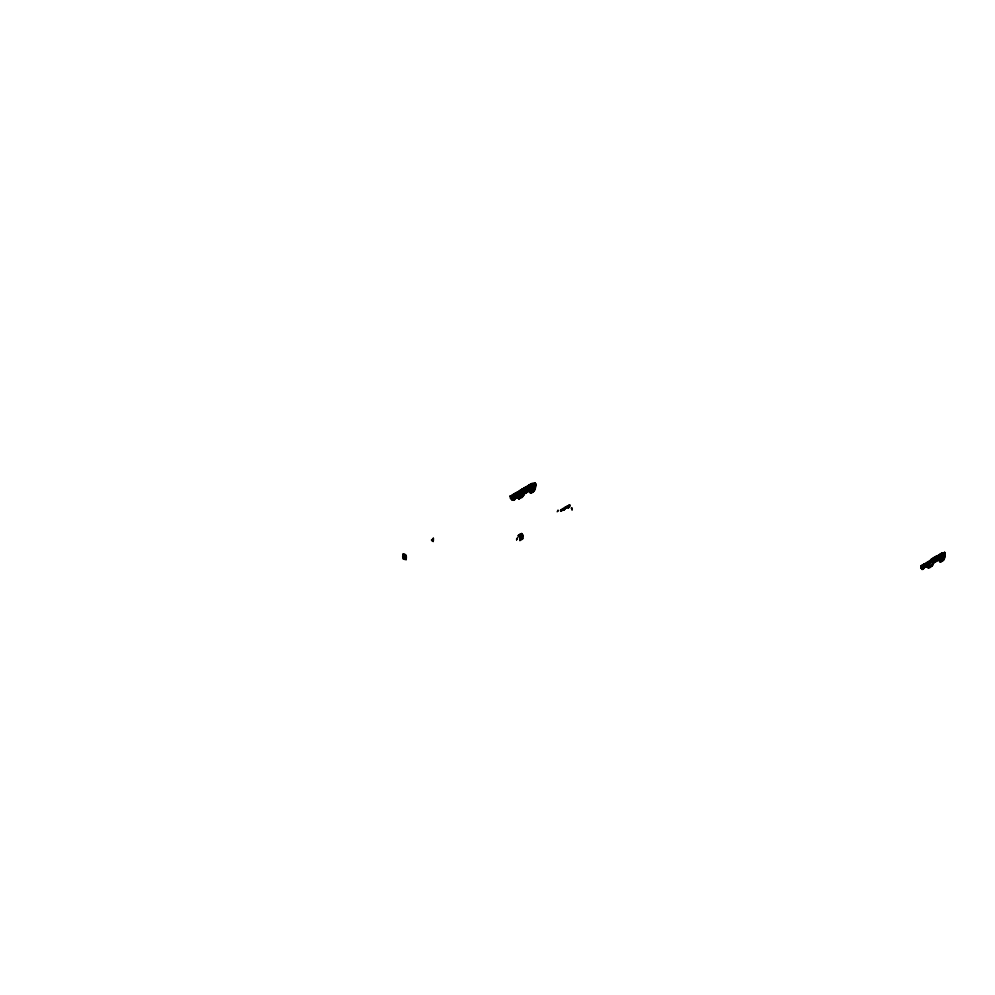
<?xml version="1.0" encoding="UTF-8"?>
<svg xmlns="http://www.w3.org/2000/svg" width="995" height="995" viewBox="0 0 995 995"><rect width="100%" height="100%" fill="white"/><g stroke="black" fill="none" stroke-linecap="round" stroke-linejoin="round"><path stroke-width="1.49" d="M529.502 490.398L529.253 492.202L531.094 493.259L530.832 491.169L529.116 490.622L531.094 492.326L530.447 491.393L533.382 488.98L533.606 484.528L531.815 483.483L510.149 496.418L512.786 497.935L517.587 495.274L519.054 495.361L523.557 493.134L531.927 486.58L534.116 486.48L531.069 486.082M531.094 493.259L532.897 492.214L532.648 490.075L531.305 489.304L529.116 490.622L531.094 491.629L532.897 490.523L534.116 488.806L532.039 488.209L531.056 489.465L532.897 490.523M534.116 488.806L533.382 488.98L533.631 491.654L532.897 492.214M942.103 554.028L942.103 552.996L942.999 553.519L942.949 555.16L932.949 562.125L922.166 566.926L920.86 566.167L941.369 553.319L945.014 552.499L941.369 554.364L940.362 556.852L939.566 556.392L941.369 554.999L943.509 555.471L942.103 554.663L942.103 557.586L939.566 559.775L939.566 561.715L940.474 562.25L940.225 560.16L939.168 559.998L939.168 560.782L940.486 561.317L939.168 560.782M939.168 559.998L939.84 560.396L943.509 557.797L942.29 559.513L941.369 558.68L942.29 561.205L940.474 562.25M941.369 560.67L943.024 560.645L942.103 557.586L943.024 558.506M510.149 496.182L510.398 498.47L512.91 499.925L512.786 497.935M512.91 499.925L515.82 498.234L515.796 495.709L535.621 483.508L531.815 483.483M921.047 565.67L921.047 568.182L922.303 568.916L922.328 566.541L921.022 565.658M922.303 568.916L925.213 567.225C926.37 563.307 922.726 563.767 920.86 566.167M433.497 538.283L433.198 541.504L431.556 540.546L431.556 539.539L433.41 540.646L433.198 538.108L433.198 541.504M515.51 498.06L517.388 497.463L517.587 495.274L515.099 493.246L510.149 496.418M921.992 566.217C921.445 573.543 922.514 565.832 921.557 568.705C923.932 571.652 923.422 565.334 925.213 567.225L926.78 566.453C926.693 559.675 938.161 560.123 941.369 554.364L940.462 553.842L940.462 555.073M513.619 494.453L528.32 485.747C534.141 488.035 527.325 492.425 524.452 493.831L522.201 497.363L518.967 498.881L516.368 496.803M926.979 562.561C931.171 561.951 924.641 572.162 931.581 566.354L933.845 562.822C936.071 561.267 942.787 558.232 938.77 555.347L938.77 556.317M406.283 558.842C407.465 553.158 400.948 551.79 403.087 558.916L406.159 559.638L406.283 558.842L403.162 557.038M518.718 498.881L518.942 494.017L516.305 492.488M517.587 497.512L517.587 498.221L517.587 497.04L518.88 497.774L518.967 498.881L516.679 497.289L519.004 498.632L523.358 495.833C525.658 493.582 520.646 487.5 520.273 491.231M517.388 496.779L518.992 497.065L523.482 495.037L524.576 493.284L530.472 489.515L531.019 486.306L523.507 492.052L512.736 497.674M927.228 566.951L928.397 567.623L932.75 564.824L932.825 560.595L931.308 559.725M939.268 554.638L940.412 555.297L939.865 558.506L933.969 562.274L932.875 564.028L928.372 566.055L926.78 565.769M557.984 511.343L558.033 510.074L557.175 511.803M535.621 485.97L535.136 483.234L531.977 484.329L527.027 487.786L528.183 488.719L528.071 491.294L527.226 490.796M937.116 556.454L932.004 560.123L937.116 557.175L936.419 556.056L937.576 557.71L937.464 560.284L936.606 559.787M531.243 486.095L530.472 489.515L529.427 488.918M939.865 558.506L940.636 555.086M940.462 555.471L942.228 555.111L941.369 553.319M530.969 487.861L531.977 485.373L530.148 484.316L530.211 485.597M523.308 488.495L525.87 489.975L525.795 492.923L524.552 492.202M933.944 558.207L935.263 558.966L935.188 561.914L935.188 558.929M520.87 496.592L521.753 495.697L522.673 496.493L522.201 497.363L522.251 496.418L520.87 496.157M525.833 488.085L525.87 487.388M931.643 565.483L931.581 566.354L932.066 565.483L931.581 566.354L930.263 565.583M528.183 488.719L527.027 487.065L521.542 490.174C521.828 487.562 526.343 491.903 524.452 493.831L524.452 490.833M933.919 559.874L933.845 562.822L933.845 559.824L932.489 559.041M522.201 497.363L522.251 496.418M522.736 538.121L522.661 534.763L519.813 536.404L519.813 540.695L522.512 539.141L522.736 538.121L519.813 539.812M928.26 562.959L928.36 567.884L926.979 567.212L926.979 566.031L925.648 565.807L928.26 566.764L932.75 564.824L932.75 560.558M514.564 497.512L514.204 499.714L513.109 500.187M514.875 497.687C516.169 502.239 508.93 499.602 513.271 497.898M924.268 566.677C924.877 568.68 921.432 570.645 922.813 567.523M936.419 559.675L937.464 560.272L936.954 559.401M532.711 491.12L534.116 491.095L535.459 487.998L534.663 482.948C534.166 484.826 537.151 484.963 534.8 484.465M534.663 485.411L535.621 486.319L535.621 484.018M944.529 555.036L945.014 555.309C945.076 548.655 945.797 559.65 943.024 560.645M560.807 511.268L561.752 509.502C564.19 507.301 573.767 502.226 567.871 508.209L569.065 506.418M935.188 561.901L934.579 560.956M535.136 483.234L534.788 487.612L535.459 487.998L535.459 483.881L534.128 483.11M524.452 493.818L523.793 492.836M512.263 498.843L512.686 499.764M404.555 559.501L404.729 554.538M535.136 486.045L535.571 484.403L534.663 483.471M944.815 554.513L944.529 552.225L944.964 553.394M532.711 488.98L532.922 486.978L532.014 486.02M563.033 508.756C561.665 512.089 565.894 509.44 564.638 507.699M942.949 555.16L942.775 557.971L943.509 557.797M517.313 539.377L517.313 538.158L516.592 539.8L517.313 538.158M922.166 566.926L932.9 561.043L940.412 555.297M530.944 488.06L529.875 487.936M940.113 557.424L939.268 556.429M562.934 510.236L569.065 506.132M530.484 487.251L528.27 485.97L528.718 484.975L531.74 486.878L532.648 486.393L532.885 484.851L531.056 483.794M530.173 491.804L529.775 491.008L532.711 488.595M513.345 494.291L515.858 495.871M535.621 485.622L534.663 485.062L535.733 485.697M515.82 498.234L517.524 496.878M925.213 567.225L926.917 565.881M531.056 489.465L532.337 486.281L533.594 487.363M511.654 497.065L523.096 489.428L521.915 491.132L520.323 490.212M939.84 561.168L939.84 560.396L942.29 559.513M526.33 486.654L521.218 490.324L526.33 486.654L527.723 488.184L522.611 491.132L527.723 487.463M931.308 561.168L931.308 559.128L936.419 556.056M512.599 497.612L515.796 495.709M532.561 486.418L532.039 485.871L534.116 486.48M512.077 499.005L512.686 500.298L512.599 497.226M532.922 486.978L532.922 487.849M512.077 499.403L513.42 500.361L513.097 499.527M512.288 499.229L513.855 497.923M512.077 499.602L512.686 500.124L512.798 498.532M512.375 499.589L512.686 500.298M526.691 491.418L526.865 492.5L527.213 491.12M533.594 488.234L532.337 487.152L531.79 488.445L533.631 489.515M523.358 491.567L523.358 495.833L518.818 498.209L516.256 496.816M560.521 510.211L561.752 509.502M560.521 510.335L561.752 509.627M518.37 535.447L519.937 534.539M569.973 505.609L569.824 504.875M520.994 534.079L521.741 533.457L520.994 535.397L521.79 533.619M563.033 509.975L560.608 510.995L560.608 510.161M566.653 507.748L566.64 506.505M518.594 535.895L519.713 535.248M518.594 536.019L519.713 535.372M563.033 510.373L564.575 509.49M519.813 536.803L522.798 535.074M516.592 538.817L517.425 538.345M516.592 539.514L517.425 539.029M519.813 537.86L522.897 536.081M921.047 568.182L921.768 567.759L921.768 569.115M942.626 555.795L942.986 556.354M922.489 567.697L922.079 568.344M935.972 560.869L936.681 560.658L936.258 561.491M942.986 557.225L942.315 556.839L942.626 552.996L943.509 553.506L943.509 560.085L942.626 559.563M936.096 561.404L936.793 561.192M932.75 564.824C930.947 567.884 926.855 566.031 926.979 567.212M561.367 511.219L561.466 510.497M517.388 494.577L517.388 497.463L518.88 497.774L523.358 495.833M516.131 493.669L514.937 493.744L517.512 494.813M530.447 491.393L531.094 491.629M944.18 552.486L945.113 552.847M943.447 552.909L944.28 553.394L944.28 558.941L943.447 558.456M943.509 555.471L941.369 554.613L942.228 555.111M944.18 556.603L944.852 556.989L944.852 552.872M941.32 555.571L939.566 554.464L939.566 555.994L940.561 556.566M938.77 555.608L939.877 556.242M936.419 557.051L937.576 557.71M939.566 560.085L940.486 560.62M935.325 559.277L933.944 557.486L934.641 558.605M934.628 559.613L935.375 560.048M933.994 560.185L932.489 558.419L933.186 559.451M931.308 559.128L932.004 559.538M927.688 563.904L928.447 564.352M926.905 563.804L925.648 563.506M923.957 564.115L925.25 564.861M926.979 566.031L928.459 567.063M922.328 566.541L920.835 565.794L922.353 566.814M921.047 566.963L921.992 567.511M921.047 567.175L922.079 567.946M922.974 569.053L923.273 567.249M534.937 483.408L535.72 483.856M533.221 483.433L534.887 484.403L534.887 489.95M535.186 484.926L535.857 485.311M532.337 483.483L534.116 484.515L534.116 491.095M572.113 508.47L571.379 507.972L572.162 509.937L572.1 508.395M571.354 508.159L572.162 508.619M529.091 484.851L531.927 486.58M529.377 489.204L530.385 489.789L530.385 486.928M528.071 490.697L528.071 488.383M524.552 489.49L525.932 490.286M526.877 490.921L527.288 491.667M527.4 492.202L526.952 491.48M523.096 490.324L524.601 491.194M521.218 489.739L522.611 490.547M525.186 491.965L525.795 492.911L525.795 489.938M523.843 491.493L524.651 491.965M522.711 492.637L523.557 493.134M519.017 494.391L517.587 493.234M516.616 496.654L519.067 498.072M510.36 496.07L512.935 497.55M510.186 496.082L512.96 497.823M510.709 497.425L513.097 498.706L513.097 500.336M510.709 497.637L512.599 498.731M513.905 499.54L514.514 499.9L514.514 497.898M511.952 498.669L512.686 498.943M513.855 499.925L514.204 497.711M403.137 554.016L406.321 555.857M403.087 555.036L406.37 556.939M922.129 566.677L926.818 563.593L926.78 566.453M939.777 555.919L939.777 558.78M937.464 557.374L937.464 560.272M924.902 564.538L924.902 565.832M922.502 567.349L922.489 569.327L922.191 568.531M922.191 567.523L922.191 568.344M921.146 566.118L921.146 568.244M571.938 508.296L571.938 509.813M569.687 504.975L569.687 506.156M569.401 505.137L569.401 506.99M569.065 505.199L569.065 507.388M568.866 505.224L568.866 505.97M568.866 506.741L568.866 507.587M568.58 507.139L568.58 507.798M567.871 505.796L567.759 506.629M567.56 505.97L567.56 507.064M565.67 507.064L565.67 508.221M565.098 507.425L565.098 508.557M562.411 509.079L562.411 510.049M561.615 510.41L561.615 511.082M531.977 484.329L531.977 485.622M530.173 490.784L530.173 492.724M525.248 489.615L523.855 488.085L523.855 488.806M524.552 488.483L524.552 489.217M523.793 490.448L522.4 489.018L522.4 489.652M522.512 534.85L522.512 539.141M521.741 489.266L521.741 490.286M521.567 533.544L521.567 535.061M521.057 534.041L521.057 535.36M520.485 489.901L520.485 491.356M519.713 534.477L519.713 535.994M519.203 534.962L519.203 536.28M519.141 534.812L519.079 536.355M518.88 493.968L518.88 497.774M518.594 535.123L518.594 536.628M515.51 495.547L515.51 496.828L511.654 499.191L511.654 496.679M512.375 498.769L512.375 500.124L512.077 498.594M511.753 497.127L511.753 499.254M510.709 496.132L510.709 498.644M406.159 555.359L406.159 559.638L403.286 557.984L403.286 553.705M519.937 534.352L518.37 535.248L518.37 536.765L519.937 535.857L519.937 534.352"/></g></svg>
